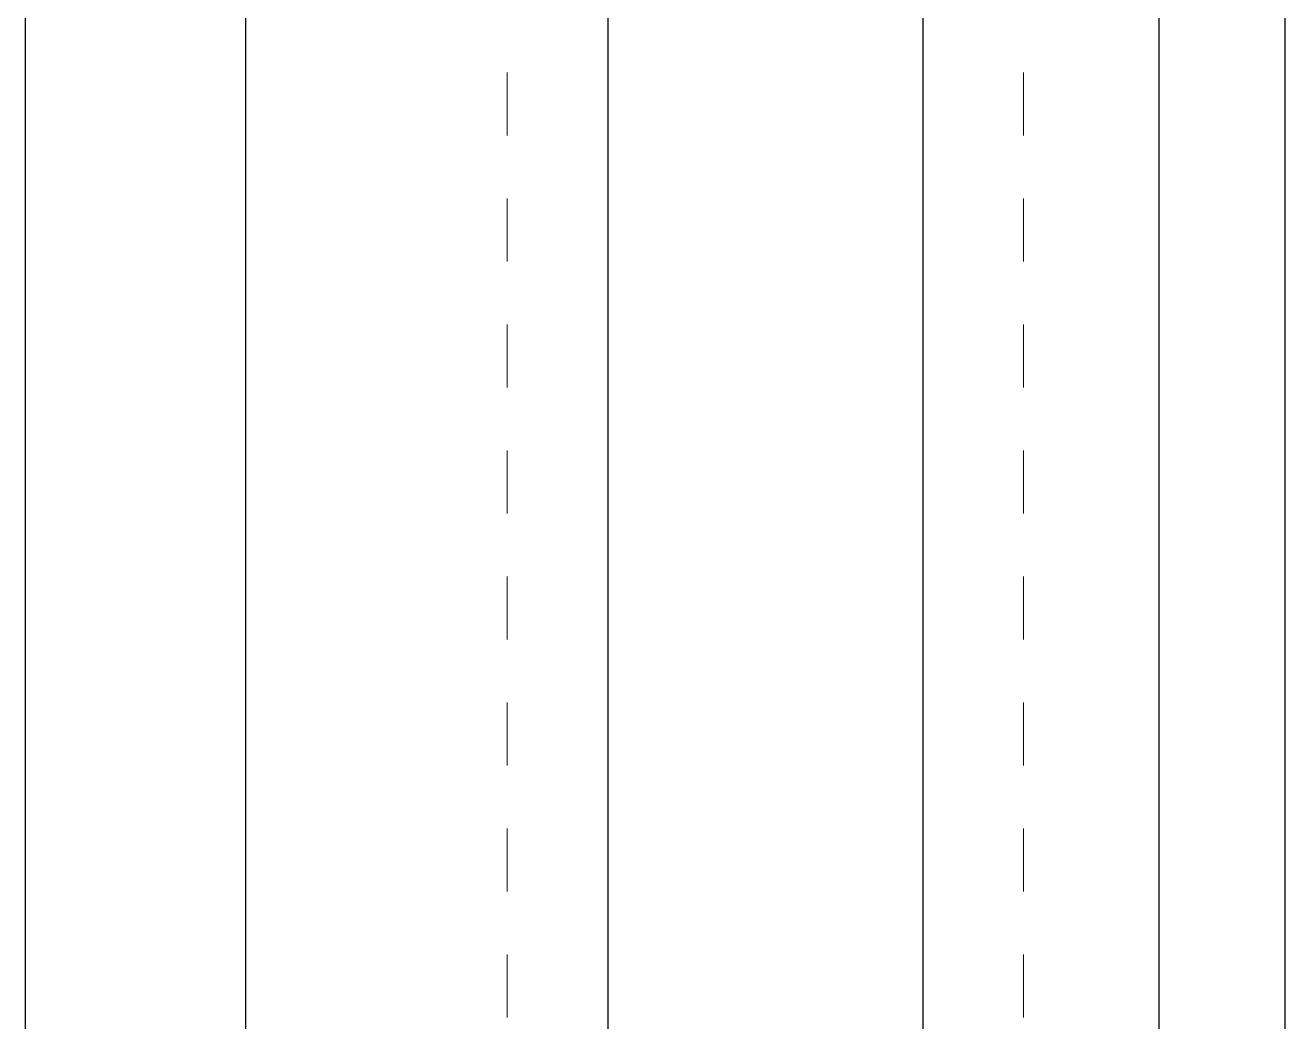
# Model space of a CAD drawing. Header units: inches. Extents: x -81.3 to -8.2, y 163 to 241.3.
# Drawn here: x -52.036 to -50.036, y 206.765 to 208.346 of the extents above; entities that cross this region are included whole.
import ezdxf

# ---------------------------------------------------------------- set-up
doc = ezdxf.new("R2010")
doc.units = ezdxf.units.IN
doc.header["$MEASUREMENT"] = 0
doc.linetypes.add('DASHED2', pattern=[0.375, 0.25, -0.125])
doc.layers.add('A2 Hatch', color=8, linetype='Continuous', lineweight=9)

msp = doc.modelspace()

# ---------------------------------------------------------------- linework, layer by layer
at = {"color": 1}
for p, q in [((-51.6863, 218.2715), (-51.6863, 205.7715)), ((-51.1113, 218.2715), (-51.1113, 205.7715)), ((-50.6113, 218.2715), (-50.6113, 205.7715)), ((-50.0363, 218.2715), (-50.0363, 205.7715)), ((-50.2363, 218.0215), (-50.2363, 205.7715)), ((-52.0363, 217.7715), (-52.0363, 205.7715))]:
    msp.add_line(p, q, dxfattribs=at)
at = {"layer": 'A2 Hatch', "linetype": 'DASHED2', "ltscale": 0.15}
for p, q in [((-51.2713, 218.2715), (-51.2713, 205.7715)), ((-50.4513, 218.2715), (-50.4513, 205.7715))]:
    msp.add_line(p, q, dxfattribs=at)

doc.saveas('drawing.dxf')
